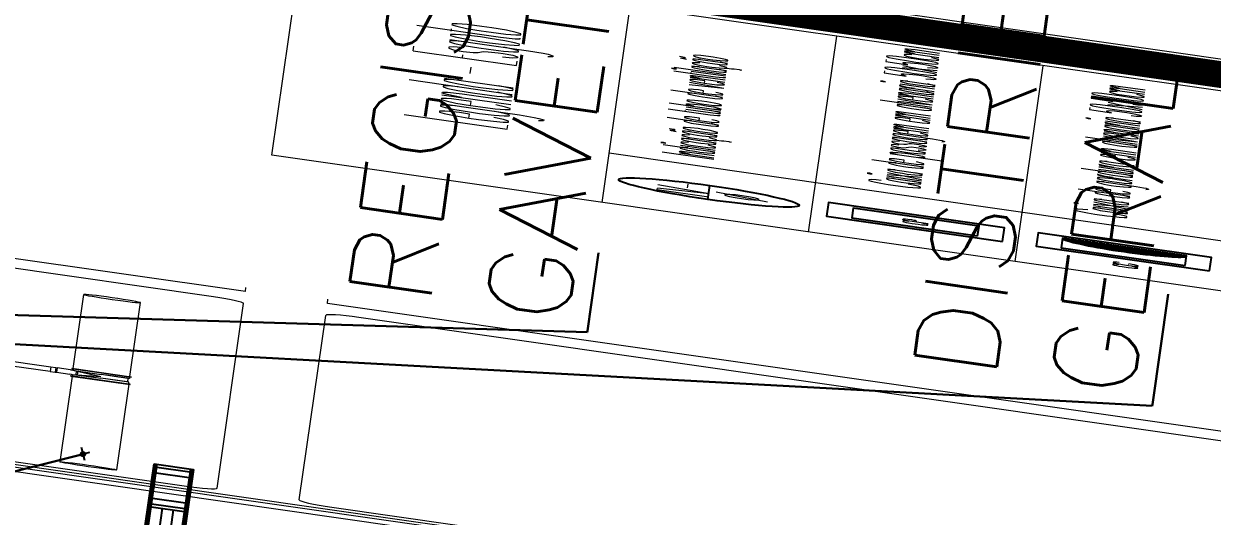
# Model space of a CAD drawing. Header units: millimetres. Extents: x -361192058 to 101130107379, y -14071650034 to 19218552450.
# Drawn here: x -125646.5 to -125382.9, y 40619.4 to 40728.6 of the extents above; entities that cross this region are included whole.
import ezdxf
from ezdxf.enums import TextEntityAlignment as Align

# ---------------------------------------------------------------- set-up
doc = ezdxf.new("R2010")
doc.units = ezdxf.units.MM
doc.header["$LTSCALE"] = 0.5
for name, color, linetype in [('02', 2, 'Continuous'), ('APBAN', 4, 'Continuous'), ('MOBIL-I', 251, 'Continuous'), ('parede', 2, 'Continuous'), ('PISO', 8, 'Continuous'), ('tubulação esg', 4, 'Continuous'), ('TXT_0', 7, 'Continuous'), ('TXT_2', 6, 'Continuous')]:
    doc.layers.add(name, color=color, linetype=linetype)
doc.styles.add('ADITIVOCAD', font='ROMANS.shx')
doc.styles.add('COTAS', font='romans.shx')
doc.styles.add('R80', font='simplex.shx', dxfattribs={"height": 0.2})
doc.styles.get("Standard").update_dxf_attribs({"font": 'txt.shx', "height": 0.12})
doc.dimstyles.new('COTAS', dxfattribs={"dimtxt": 0.08, "dimasz": 0.06, "dimexe": 0.18, "dimexo": 0.0625, "dimgap": 0.05, "dimtad": 1, "dimdec": 4, "dimzin": 4, "dimdsep": 46, "dimtxsty": 'R80', "dimblk1": 'DOT', "dimblk2": 'DOT', "dimsah": 1, "dimcen": 0.09, "dimse1": 1, "dimse2": 1, "dimclrt": 150, "dimadec": 0, "dimazin": 0, "dimtfac": 1, "dimtdec": 4, "dimtmove": 2, "dimatfit": 3, "dimldrblk": 'DOT', "dimfxl": 0, "dimtolj": 1, "dimtzin": 0, "dimarcsym": 0})

# ---------------------------------------------------------------- blocks, each defined once
blk = doc.blocks.new('_Dot')
at = {"color": 0, "lineweight": -2}
blk.add_line((-0.5, 0), (-1, 0), dxfattribs=at)
at = {"color": 0, "const_width": 0.5}
blk.add_lwpolyline([(-0.25, 0, 1), (0.25, 0, 1)], format="xyb", close=True, dxfattribs=at)
blk = doc.blocks.new('DOT')
for p, q in [((0, -1.5), (0, 1.5)), ((1.5, 0), (-1.5, 0))]:
    blk.add_line(p, q)
blk.add_circle((0, 0), 0.5)
blk = doc.blocks.new('AdS_It_Col2')
blk.add_line((-0.25, 0), (0.25, 0))
blk.add_circle((0, 0), 0.25)
at = {"flags": 8}
for tag, p in [('$EG', (0, 0.0703)), ('$DIAM', (0, -0.0909))]:
    blk.add_attdef(tag, text='', height=0.1, dxfattribs=at).set_placement(p, align=Align.MIDDLE)
blk = doc.blocks.new('Ads_ceg_cp50')
for points in [[(-0.35, -0.35), (0.35, -0.35), (0.35, 0.35), (-0.35, 0.35)], [(-0.25, -0.25), (0.25, -0.25), (0.25, 0.25), (-0.25, 0.25)]]:
    blk.add_lwpolyline(points, close=True)
at = {"flags": 8}
blk.add_attdef('$LABEL', text='', height=0.1, dxfattribs=at).set_placement((0, 0), align=Align.MIDDLE)
blk = doc.blocks.new('Ads_ceg_cg50')
for p, q in [((0.0068, 0.008), (0.2487, 0.25)), ((0.0077, 0.0231), (0.2346, 0.25)), ((0.0097, 0.0392), (0.2204, 0.25)), ((0.013, 0.0567), (0.205, 0.2487)), ((0.0182, 0.0761), (0.1856, 0.2435)), ((0.25, 0.1651), (0.1751, 0.2399)), ((0.25, 0.1792), (0.1857, 0.2435)), ((0.25, 0.1934), (0.1967, 0.2467)), ((0.25, 0.2075), (0.2081, 0.2494)), ((0.25, 0.2217), (0.2217, 0.25)), ((0.25, 0.2358), (0.2358, 0.25)), ((0.25, 0.2499), (0.2499, 0.25)), ((0.0067, -0.0062), (0.25, 0.2371)), ((0.0074, -0.0196), (0.25, 0.223)), ((0.0087, -0.0325), (0.25, 0.2088)), ((0.0106, -0.0447), (0.25, 0.1947)), ((0.0263, 0.0983), (0.1634, 0.2354)), ((0.04, 0.1261), (0.1356, 0.2217)), ((0.25, 0.0378), (0.0949, 0.1929)), ((0.25, 0.0519), (0.1026, 0.1994)), ((0.25, 0.0661), (0.1106, 0.2055)), ((0.25, 0.0802), (0.1189, 0.2114)), ((0.25, 0.0944), (0.1275, 0.2169)), ((0.25, 0.1085), (0.1364, 0.2222)), ((0.25, 0.1227), (0.1456, 0.2271)), ((0.25, 0.1368), (0.1551, 0.2317)), ((0.25, 0.1509), (0.1649, 0.236)), ((0.013, -0.0565), (0.25, 0.1806)), ((0.0158, -0.0678), (0.25, 0.1664)), ((0.0191, -0.0787), (0.25, 0.1523)), ((0.25, -0.047), (0.0544, 0.1486)), ((0.25, -0.0329), (0.0604, 0.1567)), ((0.25, -0.0188), (0.0667, 0.1645)), ((0.25, -0.0046), (0.0734, 0.172)), ((0.25, 0.0095), (0.0802, 0.1793)), ((0.25, 0.0237), (0.0874, 0.1863)), ((0.0227, -0.0892), (0.25, 0.1381)), ((0.0267, -0.0993), (0.25, 0.124)), ((0.25, -0.1178), (0.0286, 0.1036)), ((0.0311, -0.109), (0.25, 0.1099)), ((0.25, -0.1036), (0.0331, 0.1132)), ((0.0358, -0.1185), (0.25, 0.0957)), ((0.25, -0.0895), (0.038, 0.1225)), ((0.25, -0.0753), (0.0431, 0.1315)), ((0.25, -0.0612), (0.0486, 0.1402)), ((0.25, -0.1885), (0.0116, 0.05)), ((0.25, -0.1743), (0.0142, 0.0615)), ((0.25, -0.1602), (0.0172, 0.0726)), ((0.25, -0.146), (0.0206, 0.0833)), ((0.25, -0.1319), (0.0244, 0.0937)), ((0.0408, -0.1276), (0.25, 0.0816)), ((0.0462, -0.1364), (0.25, 0.0674)), ((0.0518, -0.1449), (0.25, 0.0533)), ((0.25, -0.2309), (0.0069, 0.0122)), ((0.25, -0.2168), (0.0079, 0.0254)), ((0.25, -0.2026), (0.0095, 0.0379)), ((0.0577, -0.1531), (0.25, 0.0391)), ((0.0639, -0.1611), (0.25, 0.025)), ((0.0704, -0.1687), (0.25, 0.0109)), ((0.25, -0.245), (0.0066, -0.0017)), ((0.2408, -0.25), (0.0071, -0.0163)), ((0.2267, -0.25), (0.0086, -0.032)), ((0.0772, -0.1761), (0.25, -0.0033)), ((0.0842, -0.1832), (0.25, -0.0174)), ((0.0915, -0.19), (0.25, -0.0316)), ((0.0991, -0.1966), (0.25, -0.0457)), ((0.2125, -0.25), (0.0113, -0.0488)), ((0.1945, -0.2461), (0.0157, -0.0673)), ((0.1737, -0.2394), (0.0223, -0.0881)), ((0.107, -0.2028), (0.25, -0.0599)), ((0.1152, -0.2088), (0.25, -0.074)), ((0.1236, -0.2145), (0.25, -0.0881)), ((0.1489, -0.2288), (0.0329, -0.1128)), ((0.1324, -0.2199), (0.25, -0.1023)), ((0.1415, -0.225), (0.25, -0.1164)), ((0.1508, -0.2297), (0.25, -0.1306)), ((0.1138, -0.2078), (0.0539, -0.1479)), ((0.1605, -0.2342), (0.25, -0.1447)), ((0.1706, -0.2383), (0.25, -0.1589)), ((0.181, -0.242), (0.25, -0.173)), ((0.1918, -0.2453), (0.25, -0.1871)), ((0.203, -0.2482), (0.25, -0.2013)), ((0.2154, -0.25), (0.25, -0.2154)), ((0.2296, -0.25), (0.25, -0.2296)), ((0.2437, -0.25), (0.25, -0.2437))]:
    blk.add_line(p, q)
for points in [[(-0.35, -0.35), (0.35, -0.35), (0.35, 0.35), (-0.35, 0.35)], [(-0.25, -0.25), (0.25, -0.25), (0.25, 0.25), (-0.25, 0.25)]]:
    blk.add_lwpolyline(points, close=True)
blk.add_arc((0.2617, 0), 0.2551, 101.467, 258.533)
at = {"flags": 8}
blk.add_attdef('$LABEL', text='', height=0.1, dxfattribs=at).set_placement((-0.1291, 0), align=Align.MIDDLE)
blk = doc.blocks.new('s1')
for p, q in [((0.7674, 1.4896), (0.7674, 2.0988)), ((0.7674, 2.0988), (2.7072, 2.0988)), ((0.9277, 1.4148), (0.9277, 2.0988)), ((2.5469, 2.0988), (2.5469, 1.4148)), ((2.7072, 2.0988), (2.7072, 1.4896)), ((0.9277, 1.9385), (2.5469, 1.9385)), ((1.4675, 1.9385), (1.4675, 1.4148)), ((2.0072, 1.9385), (2.0072, 1.4148)), ((0.9277, 1.4896), (0.7674, 1.4896)), ((2.7072, 1.4896), (2.5469, 1.4896)), ((2.5469, 1.4148), (0.9277, 1.4148))]:
    blk.add_line(p, q)
at = {"layer": 'PISO'}
for p, q in [((0.7781, 1.4896), (0.7781, 2.0988)), ((0.7995, 1.4896), (0.7995, 2.0988)), ((0.8957, 1.4896), (0.8957, 2.0988)), ((0.9171, 1.4896), (0.9171, 2.0988)), ((0.9277, 2.0881), (2.5469, 2.0881)), ((2.5576, 2.0988), (2.5576, 1.4896)), ((2.579, 2.0988), (2.579, 1.4896)), ((2.6752, 2.0988), (2.6752, 1.4896)), ((2.6965, 2.0988), (2.6965, 1.4896)), ((0.9277, 2.0667), (2.5469, 2.0667)), ((0.9277, 1.9705), (2.5469, 1.9705)), ((0.9277, 1.9492), (2.5469, 1.9492))]:
    blk.add_line(p, q, dxfattribs=at)
blk = doc.blocks.new('APROVADO QUADRA 21.2 MBVII')
at = {"lineweight": 18}
for p, q in [((4279.7851, 2270.0454), (4289.3771, 2270.0454)), ((4279.7851, 2264.906), (4279.7851, 2270.0454)), ((4289.3771, 2264.906), (4289.3771, 2270.0454)), ((4279.7851, 2268.7995), (4289.3771, 2268.7995)), ((4282.1967, 2264.906), (4282.1967, 2268.7995)), ((4279.7851, 2268.0208), (4289.3771, 2268.0208)), ((4279.7851, 2268.0208), (4289.3771, 2268.0208)), ((4279.7851, 2267.2421), (4289.3771, 2267.2421))]:
    blk.add_line(p, q, dxfattribs=at)
at = {"layer": '02', "lineweight": 18}
blk.add_lwpolyline([(4229.7208, 2238.7047), (4290.9208, 2238.7047), (4290.9208, 2283.2547), (4229.7208, 2283.2547)], close=True, dxfattribs=at)
at = {"layer": '02', "lineweight": 18, "const_width": 0.1}
blk.add_lwpolyline([(4230.4708, 2239.4547), (4290.1708, 2239.4547), (4290.1708, 2282.5047), (4230.4708, 2282.5047)], close=True, dxfattribs=at)
at = {"layer": 'parede', "color": 7, "lineweight": 18}
for p, q in [((4262.8536, 2278.4245), (4262.8536, 2265.8972)), ((4273.0632, 2270.0712), (4273.0632, 2278.4245)), ((4272.5991, 2270.1949), (4272.5991, 2273.4744)), ((4263.3177, 2271.6785), (4263.3177, 2270.1949)), ((4263.4415, 2270.0712), (4272.4754, 2270.0712)), ((4273.0632, 2270.0712), (4273.2609, 2270.0712)), ((4263.4415, 2269.7618), (4272.4754, 2269.7618)), ((4273.0632, 2269.7618), (4273.2609, 2269.7618)), ((4273.0632, 2265.8972), (4273.0632, 2269.7618)), ((4263.3177, 2269.638), (4263.3177, 2265.8972)), ((4272.5991, 2265.8972), (4272.5991, 2269.638))]:
    blk.add_line(p, q, dxfattribs=at)
for centre, start, end in [((4263.4415, 2270.1949), 180, 270), ((4272.4754, 2270.1949), 270, 0), ((4263.4415, 2269.638), 90, 180), ((4272.4754, 2269.638), 0, 90)]:
    blk.add_arc(centre, 0.1238, start, end, dxfattribs=at)
at = {"layer": 'tubulação esg', "lineweight": 18}
for p, q in [((4267.8996, 2272.161), (4267.8996, 2270.751)), ((4268.1143, 2272.161), (4268.1143, 2270.751)), ((4263.0727, 2271.6949), (4263.0727, 2265.8972)), ((4263.1939, 2271.6949), (4263.1939, 2265.8972)), ((4268.1183, 2270.751), (4267.8951, 2270.751)), ((4267.8951, 2270.751), (4267.8951, 2270.7314)), ((4268.1183, 2270.751), (4268.1183, 2270.7314)), ((4268.1183, 2270.7314), (4267.8951, 2270.7314)), ((4267.8951, 2270.7314), (4267.9, 2270.7265)), ((4268.1134, 2270.7265), (4267.9, 2270.7265)), ((4267.9, 2270.7265), (4267.9, 2270.6766)), ((4268.1183, 2270.7314), (4268.1134, 2270.7265)), ((4268.1134, 2270.6766), (4268.1134, 2270.7265)), ((4267.8159, 2270.6668), (4263.6227, 2270.6668)), ((4267.8159, 2270.6717), (4267.8159, 2270.4485)), ((4267.8159, 2270.6717), (4267.8354, 2270.6717)), ((4267.8354, 2270.6717), (4267.8354, 2270.4485)), ((4267.8354, 2270.6717), (4267.8403, 2270.6668)), ((4267.8403, 2270.6668), (4267.8403, 2270.4534)), ((4267.8403, 2270.6668), (4267.8903, 2270.6668)), ((4267.9, 2270.6668), (4268.0067, 2270.5601)), ((4268.1163, 2270.6696), (4268.0067, 2270.5601)), ((4268.1134, 2270.6668), (4268.0067, 2270.5601)), ((4268.1732, 2270.6668), (4268.1232, 2270.6668)), ((4268.1781, 2270.6717), (4268.1732, 2270.6668)), ((4268.1732, 2270.6668), (4268.1732, 2270.4534)), ((4268.1781, 2270.6717), (4268.1781, 2270.4485)), ((4268.1976, 2270.6717), (4268.1781, 2270.6717)), ((4268.1976, 2270.6717), (4268.1976, 2270.4485)), ((4268.1976, 2270.6668), (4271.8142, 2270.6668)), ((4267.9137, 2270.6531), (4268.0997, 2270.6531)), ((4267.9137, 2270.6531), (4267.9137, 2270.5601)), ((4267.9197, 2270.6471), (4268.0938, 2270.6471)), ((4267.9197, 2270.6471), (4267.9197, 2270.5601)), ((4268.0938, 2270.6471), (4268.0938, 2270.5601)), ((4268.0938, 2270.6471), (4268.0938, 2270.5601)), ((4268.0997, 2270.6531), (4268.0997, 2270.5601)), ((4268.0997, 2270.6531), (4268.0997, 2270.5601)), ((4267.9137, 2270.4534), (4267.9137, 2270.5601)), ((4267.9197, 2270.4593), (4267.9197, 2270.5601)), ((4268.0938, 2270.4592), (4268.0938, 2270.5601)), ((4268.0938, 2270.495), (4268.0938, 2270.5601)), ((4268.0997, 2270.4534), (4268.0997, 2270.5601)), ((4268.0997, 2270.5035), (4268.0997, 2270.5601)), ((4267.8159, 2270.4534), (4263.6248, 2270.4534)), ((4267.8159, 2270.4485), (4267.8354, 2270.4485)), ((4267.8354, 2270.4485), (4267.8403, 2270.4534)), ((4267.8403, 2270.4534), (4267.9137, 2270.4534)), ((4267.9137, 2270.4534), (4267.9197, 2270.4593)), ((4268.0938, 2270.4592), (4267.9196, 2270.4592)), ((4267.9929, 2270.4592), (4268.009, 2270.4592)), ((4268.0206, 2270.4592), (4268.0045, 2270.4592)), ((4268.0997, 2270.4534), (4268.0938, 2270.4593)), ((4268.1732, 2270.4534), (4268.0997, 2270.4534)), ((4268.1781, 2270.4485), (4268.1732, 2270.4534)), ((4268.1781, 2270.4485), (4268.1732, 2270.4534)), ((4268.1976, 2270.4485), (4268.1781, 2270.4485)), ((4268.1976, 2270.4485), (4268.1781, 2270.4485)), ((4268.1976, 2270.4534), (4271.8121, 2270.4534))]:
    blk.add_line(p, q, dxfattribs=at)
for centre, start, end in [((4267.8903, 2270.6766), 270, 0), ((4268.1232, 2270.6766), 180, 270)]:
    blk.add_arc(centre, 0.00979, start, end, dxfattribs=at)
blk.add_ellipse((4263.6227, 2270.5599), major_axis=(0, -0.1067), ratio=0.366698, dxfattribs=at)
at = {"layer": 'tubulação esg', "lineweight": 18, "extrusion": (0, 0, -1)}
blk.add_ellipse((4271.8142, 2270.5599), major_axis=(0, -0.1067), ratio=0.366698, dxfattribs=at)
at = {"lineweight": 18}
ref = blk.add_blockref('AdS_It_Col2', (4281.0018, 2268.4102), dxfattribs=dict(at, xscale=1.36273747222657, yscale=1.36273747222657, zscale=1.36273747222657))
ref.add_attrib('$EG', 'TV-', dxfattribs={"height": 0.19468, "style": 'ADITIVOCAD', "flags": 8}).set_placement((4281.0018, 2268.5059), align=Align.MIDDLE)
ref.add_attrib('$DIAM', '%%C', dxfattribs={"height": 0.19468, "style": 'ADITIVOCAD', "flags": 8}).set_placement((4281.0018, 2268.2863), align=Align.MIDDLE)
ref = blk.add_blockref('Ads_ceg_cp50', (4281.0018, 2267.6314), dxfattribs=dict(at, xscale=0.9487572958410055, yscale=0.9487572958410055, zscale=0.9487572958410055))
ref.add_attrib('$LABEL', 'CP', dxfattribs={"height": 0.09488, "style": 'ADITIVOCAD', "flags": 8}).set_placement((4281.0018, 2267.6314), align=Align.MIDDLE)
ref = blk.add_blockref('Ads_ceg_cg50', (4281.0039, 2266.8453), dxfattribs=dict(at, xscale=0.9344485523851063, yscale=0.9344485523851063, zscale=0.9344485523851063))
ref.add_attrib('$LABEL', 'CG', dxfattribs={"height": 0.09344, "style": 'ADITIVOCAD', "flags": 8}).set_placement((4280.3684, 2266.8323), align=Align.MIDDLE)
at = {"layer": 'MOBIL-I', "color": 8, "lineweight": 18, "rotation": 270.0000000000219}
blk.add_blockref('s1', (4236.9259, 2270.3769), dxfattribs=at)
at = {"color": 0, "lineweight": 13, "flags": 8}
for p in [(4700.7247, 2280.1125), (4699.5738, 2277.8964), (4702.3546, 2276.195), (4703.6722, 2274.085), (4699.8445, 2272.2194), (4703.0488, 2270.137), (4703.0877, 2267.9803), (4700.6523, 2261.5216), (4700.7007, 2257.1593)]:
    blk.add_attdef('NIVEL', p, '', height=0.075, dxfattribs=at)
for rotation, width, p in [(90, 0.8, (4700.8205, 2275.7521)), (270, 0.6, (4703.8437, 2274.9021)), (90, 0.8, (4701.5575, 2268.5021)), (180, 0.6, (4651.1817, 2236.1931))]:
    blk.add_attdef('$PORTA', text='', height=0.09, rotation=rotation, dxfattribs=dict(at, width=width)).set_placement(p, align=Align.MIDDLE)
for p in [(4654.176, 2240.463), (4648.499, 2240.1923), (4637.8012, 2239.3845), (4633.4388, 2239.3361), (4656.3921, 2239.3121), (4652.4746, 2237.6822), (4646.4166, 2236.988), (4644.2598, 2236.9491), (4650.3646, 2236.3646)]:
    blk.add_attdef('NIVEL', p, '', height=0.075, rotation=270, dxfattribs=at)
at = {"color": 0, "lineweight": 13, "width": 0.8, "flags": 8}
for p in [(4652.0317, 2239.2163), (4644.7817, 2238.4793)]:
    blk.add_attdef('$PORTA', text='', height=0.09, dxfattribs=at).set_placement(p, align=Align.MIDDLE)
at = {"layer": 'APBAN', "lineweight": 18, "char_height": 0.309381, "attachment_point": 4, "style": 'COTAS'}
for s, insert in [('REGISTRO DE\\PGAVETA %%C 1"', (4273.5782, 2269.278)), ('DISTRIBUIÇÃO\\PGERAL DE %%C 32mm', (4273.9213, 2267.151))]:
    blk.add_mtext(s, dxfattribs=dict(at, insert=insert))
at = {"layer": 'TXT_0', "lineweight": 18, "style": 'ADITIVOCAD'}
for s, p in [('Indicação de tubo de ventilação', (4282.5861, 2268.4102)), ('Caixa de passagem em alvenaria 50x50cm', (4282.5861, 2267.6314)), ('Caixa de gordura em alvenaria 50x50cm', (4282.5861, 2266.8527))]:
    blk.add_text(s, height=0.194677, dxfattribs=at).set_placement(p)
at = {"layer": 'TXT_2', "lineweight": 18, "style": 'ADITIVOCAD'}
blk.add_text('Legenda - Esgoto', height=0.389354, dxfattribs=at).set_placement((4282.5861, 2269.1889))
at = {"layer": 'APBAN', "lineweight": 18, "annotation_type": 0, "has_hookline": 1}
for points, hookline_direction, text_width in [([(4268.2484, 2272.3465), (4273.4682, 2268.786), (4273.5282, 2268.786)], 0, 2.9907), ([(4268.2424, 2271.5135), (4273.8113, 2266.659), (4273.8713, 2266.659)], 0, 4.5818), ([(4264.1524, 2270.5852), (4260.6689, 2271.2383)], 1, 4.5818)]:
    blk.add_leader(points, dimstyle='COTAS', override={"dimldrblk": 'DOT'}, dxfattribs=dict(at, hookline_direction=hookline_direction, text_width=text_width))

msp = doc.modelspace()

# ---------------------------------------------------------------- block references
at = {"layer": '02', "color": 0, "lineweight": 30, "xscale": -4.574818403918471, "yscale": -59.40450511825884, "zscale": 4.574818403918471, "rotation": 261.8606972171988}
msp.add_blockref('APROVADO QUADRA 21.2 MBVII', (5129.041, 2225.201), dxfattribs=at)

doc.saveas('drawing.dxf')
